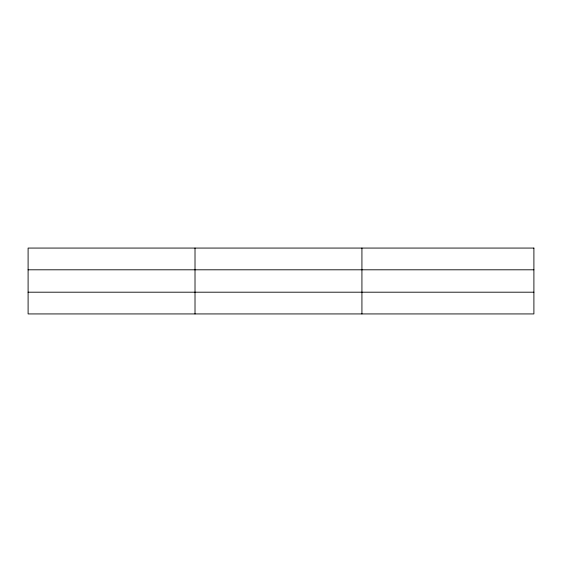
<?xml version="1.0" encoding="UTF-8"?>
<svg xmlns="http://www.w3.org/2000/svg" width="562" height="562" viewBox="0 0 562 562"><rect width="100%" height="100%" fill="white"/><g stroke="black" fill="none" stroke-linecap="round" stroke-linejoin="round"><path stroke-width="0.84" d="M195.014 313.933L195.014 248.067M361.928 313.933L361.928 248.067M28.1 269.802L533.9 269.802M28.1 292.198L533.9 292.198M533.9 248.067L533.9 313.933L28.1 313.933L28.1 248.067L533.9 248.067"/></g></svg>
